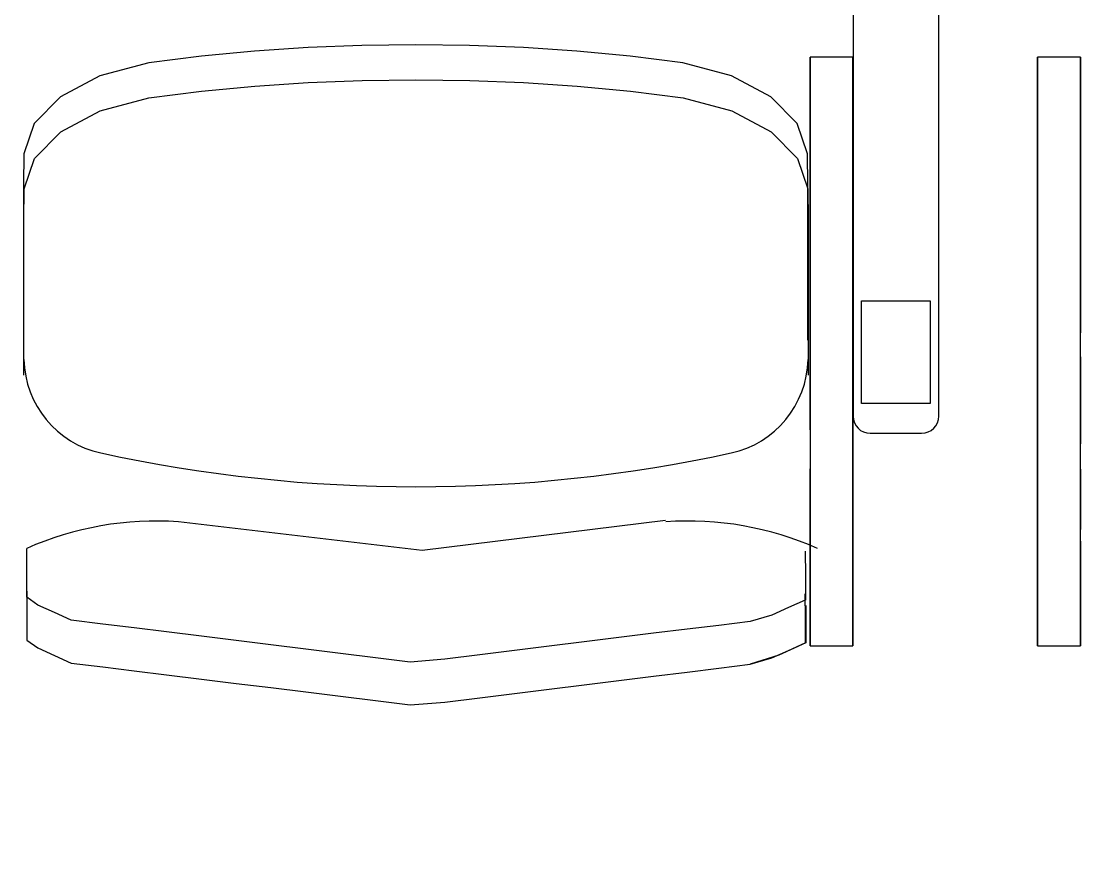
# Model space of a CAD drawing. Header units: millimetres. Extents: x 1210 to 64966, y 534 to 90439.
# Drawn here: x 9230 to 10458, y 45370 to 46353 of the extents above; entities that cross this region are included whole.
import ezdxf

# ---------------------------------------------------------------- set-up
doc = ezdxf.new("R2010")
doc.units = ezdxf.units.MM
doc.layers.add('ARREDI', color=8, linetype='Continuous')
doc.layers.add('RETINI', color=8, linetype='Continuous')

msp = doc.modelspace()

# ---------------------------------------------------------------- hatches: boundary and pattern name
at = {"layer": 'RETINI'}
h = msp.add_hatch(dxfattribs=at)
h.set_pattern_fill('ANSI31', color=256, scale=990, angle=270, style=0)
h.set_pattern_definition([(315, (-385059.34, 422084.75), (87.504464, 87.504464), [])])
h.paths.add_polyline_path([(19624, 32169, 1), (19624, 31670.1, 1)])
h.paths.add_polyline_path([(28336, 31670.1, 1), (28336, 32169, 1)])
h.paths.add_polyline_path([(18881.5, 15334.9), (18881.5, 13948.9), (20267.5, 13948.9), (20267.5, 15334.9)])
h.paths.add_polyline_path([(63481, 41322.4), (63481, 40431.4), (64372, 40431.4), (64372, 41322.4)])
h.paths.add_polyline_path([(63481, 32313.4), (63481, 31422.4), (64372, 31422.4), (64372, 32313.4)])
h.paths.add_polyline_path([(63481, 23700.4), (63481, 22809.4), (64372, 22809.4), (64372, 23700.4)])
h.paths.add_polyline_path([(63481, 15057.6), (63481, 14978.5), (63481, 14166.6), (64372, 14166.6), (64372, 15057.6)])
h.paths.add_polyline_path([(54967, 15057.6), (54967, 14166.6), (55858, 14166.6), (55858, 15057.6)])
h.paths.add_polyline_path([(42661.3, 15057.6), (42661.3, 14562.6), (42898.9, 14562.6), (42898.9, 14820), (45067, 14820), (45067, 15057.6)])
h.paths.add_polyline_path([(42661.3, 14562.6), (42661.3, 14067.6), (45067, 14067.6), (45067, 14166.6), (45067, 14562.6)])
h.paths.add_polyline_path([(45067, 15057.6), (45067, 14166.6), (45958, 14166.6), (45958, 15057.6)])
h.paths.add_polyline_path([(45958, 15097.3), (45958, 15057.6), (45958, 14166.6), (45958, 13513.3), (46453, 13513.3), (46453, 15097.3)])
h.paths.add_polyline_path([(30811, 2316.4), (30811, 534.4), (31405, 534.4), (31405, 2316.4)])
h.paths.add_polyline_path([(35315.5, 17156.5), (35315.5, 14948.8), (36454, 14948.8), (36454, 15186.4), (35553.1, 15186.4), (35553.1, 16879.3), (37206.4, 16879.3), (37206.4, 15186.4), (37444, 15186.4), (37444, 17156.5)])
h.paths.add_polyline_path([(36454, 15186.4), (36454, 14097.4), (37543, 14097.4), (37543, 15186.4)])
h.paths.add_polyline_path([(37543, 15107.1), (37543, 14820), (38215.7, 14820), (38215.7, 14562.6), (38453.3, 14562.6), (38453.3, 15107.1)])
h.paths.add_polyline_path([(37543, 14562.6), (37543, 14097.4), (37543, 14067.6), (38453.3, 14067.6), (38453.3, 14562.6)])
h.paths.add_polyline_path([(37048, 14097.4), (37048, 11325.4), (37543, 11325.4), (37543, 14097.4)])
h.paths.add_polyline_path([(36553, 14097.4), (36553, 11325.4), (36790.6, 11325.4), (36790.6, 14097.4)])
h.paths.add_polyline_path([(36553, 11325.4), (36553, 10731.4), (38335, 10731.4), (38335, 11325.4)])
h.paths.add_polyline_path([(36553, 6820.9), (36553, 6226.9), (38335, 6226.9), (38335, 6820.9)])
h.paths.add_polyline_path([(36454, 2316.4), (36454, 1227.4), (37543, 1227.4), (37543, 2316.4)])
h.paths.add_polyline_path([(36454, 1227.4), (36454, 534.4), (37147, 534.4), (37147, 1227.4)])
h.paths.add_polyline_path([(37543, 2316.4), (37543, 1722.4), (38335, 1722.4), (38335, 2316.4)])
h.paths.add_polyline_path([(36553, 23700.4), (36553, 22809.4), (37444, 22809.4), (37444, 23700.4)], flags=17)
h.paths.add_polyline_path([(35315.5, 25581.4), (35315.5, 20878.9), (37444, 20878.9), (37444, 22809.4), (37206.4, 22809.4), (37206.4, 21116.5), (35553.1, 21116.5), (35553.1, 23700.4), (35553.1, 25343.8), (37206.4, 25343.8), (37206.4, 23700.4), (37444, 23700.4), (37444, 25581.4)])
h.paths.add_polyline_path([(10417, 41421.4), (10417, 40431.4), (11407, 40431.4), (11407, 41421.4)])
h.paths.add_polyline_path([(10714, 41627.7), (10714, 41421.4), (11110, 41421.4), (11110, 41627.7)])
h.paths.add_polyline_path([(16802.5, 41422), (16802.5, 40431.4), (17000.5, 40431.4), (19030, 40431.4), (19030, 40703), (17764, 40703), (17764, 40626.6), (17000.5, 40626.6), (17000.5, 41260.2), (17764, 41260.2), (17764, 41183.8), (19030, 41183.8), (19030, 41422)])
h.paths.add_polyline_path([(13783, 41183.8), (13783, 40703), (14624.5, 40703), (14624.5, 41183.8)], flags=16)
h.paths.add_polyline_path([(2744.5, 40703), (2744.5, 40465.4), (4724.5, 40465.4), (4724.5, 40431.4), (4922.5, 40431.4), (4922.5, 41421.4), (2744.5, 41421.4), (2744.5, 41183.8), (3961.1, 41183.8), (3961.1, 41260.2), (4724.5, 41260.2), (4724.5, 40626.6), (3961.1, 40626.6), (3961.1, 40703)])
h.paths.add_polyline_path([(6902.5, 41422), (6902.5, 40431.4), (7100.5, 40431.4), (8140, 40431.4), (8140, 41422)])
h.paths.add_polyline_path([(7100.5, 41183.8), (7942, 41183.8), (7942, 40703), (7100.5, 40703)], flags=16)
h.paths.add_polyline_path([(7100.5, 41183.8), (7100.5, 40703), (7942, 40703), (7942, 41183.8)], flags=0)
h.paths.add_polyline_path([(13585, 41422), (13585, 40431.4), (13783, 40431.4), (14822.5, 40431.4), (14822.5, 41422)])
h.paths.add_polyline_path([(13783, 40703), (13783, 41183.8), (14624.5, 41183.8), (14624.5, 40703)], flags=0)
h.paths.add_polyline_path([(20168.5, 41421.4), (20168.5, 41248.2), (20555.8, 41248.2), (20555.8, 41421.4), (20506.3, 41421.4), (20506.3, 41392.9), (20481.6, 41392.9), (20481.6, 41421.4), (20432.1, 41421.4), (20432.1, 41392.9), (20407.3, 41392.9), (20407.3, 41421.4)])
h.paths.add_polyline_path([(20407.3, 43756.7), (20407.3, 43728.1), (20357.8, 43728.1), (20357.8, 41421.4), (20407.3, 41421.4), (20407.3, 41392.9), (20432.1, 41392.9), (20432.1, 41421.4), (20481.6, 41421.4), (20481.6, 41392.9), (20506.3, 41392.9), (20506.3, 41421.4), (20555.8, 41421.4), (20555.8, 43728.1), (20506.3, 43728.1), (20506.3, 43756.7), (20481.6, 43756.7), (20481.6, 43728.1), (20432.1, 43728.1), (20432.1, 43756.7)])
h.paths.add_polyline_path([(20432.1, 46208.1), (20432.1, 46236.6), (20407.3, 46236.6), (20407.3, 46208.1), (20357.8, 46208.1), (20357.8, 43901.4), (20407.3, 43901.4), (20407.3, 43872.8), (20432.1, 43872.8), (20432.1, 43901.4), (20481.6, 43901.4), (20481.6, 43872.8), (20506.3, 43872.8), (20506.3, 43901.4), (20555.8, 43901.4), (20555.8, 46208.1), (20506.3, 46208.1), (20506.3, 46236.6), (20481.6, 46236.6), (20481.6, 46208.1)])
h.paths.add_polyline_path([(20432.1, 43901.4), (20432.1, 43872.8), (20407.3, 43872.8), (20407.3, 43901.4), (20357.8, 43901.4), (20357.8, 43728.1), (20407.3, 43728.1), (20407.3, 43756.7), (20432.1, 43756.7), (20432.1, 43728.1), (20481.6, 43728.1), (20481.6, 43756.7), (20506.3, 43756.7), (20506.3, 43728.1), (20555.8, 43728.1), (20555.8, 43901.4), (20506.3, 43901.4), (20506.3, 43872.8), (20481.6, 43872.8), (20481.6, 43901.4)])
h.paths.add_polyline_path([(20357.8, 46381.3), (20357.8, 46208.1), (20407.3, 46208.1), (20407.3, 46236.6), (20432.1, 46236.6), (20432.1, 46208.1), (20481.6, 46208.1), (20481.6, 46236.6), (20506.3, 46236.6), (20506.3, 46208.1), (20555.8, 46208.1), (20555.8, 46381.3)])
h.paths.add_polyline_path([(20357.8, 46604.1), (20357.8, 46430.8), (20555.8, 46430.8), (20555.8, 46604.1)])
h.paths.add_polyline_path([(20357.8, 49192.9), (20357.8, 49019.7), (20555.8, 49019.7), (20555.8, 49192.9)])
h.paths.add_polyline_path([(19129, 41421.4), (19129, 40431.4), (20119, 40431.4), (20119, 41421.4)])
h.paths.add_polyline_path([(22304.1, 57162.4), (22304.1, 56658.3), (23426.8, 56658.3), (23426.8, 56816.7), (22462.5, 56816.7), (22462.5, 57162.4)])
h.paths.add_polyline_path([(20357.8, 57162.4), (20357.8, 49242.4), (24260.9, 49242.4), (24260.9, 49539.4), (23664.4, 49539.4), (23664.4, 51356.3), (23426.8, 51356.3), (23426.8, 49539.4), (20654.8, 49539.4), (20654.8, 51667.7), (20654.8, 53311.3), (20753.8, 53311.3), (20753.8, 53548.9), (20654.8, 53548.9), (20654.8, 57063.4), (20654.8, 57162.4)])
h.paths.add_polyline_path([(22495, 58053.4), (22495, 57162.4), (23386, 57162.4), (23386, 58053.4)])
h.paths.add_polyline_path([(23386, 58152.4), (23386, 58053.4), (23386, 57648.4), (23559.5, 57648.4), (23559.5, 57162.4), (24054.5, 57162.4), (24054.5, 58152.4)])
h.paths.add_polyline_path([(23426.8, 57162.4), (23426.8, 57112.9), (23426.8, 56816.7), (23426.8, 56658.3), (23426.8, 52754.9), (23664.4, 52754.9), (23664.4, 55709.6), (24054.5, 55709.6), (24054.5, 57162.4)])
h.paths.add_polyline_path([(22139.8, 53548.9), (22139.8, 53311.3), (23426.8, 53311.3), (23426.8, 53548.9)], flags=17)
h.paths.add_polyline_path([(12397, 58053.4), (12397, 57162.4), (13288, 57162.4), (13288, 58053.4)])
h.paths.add_polyline_path([(13288, 57400), (13288, 57162.4), (22495, 57162.4), (22495, 57400)])
h.paths.add_polyline_path([(13288, 58152.4), (13288, 58053.4), (13288, 57648.4), (22495, 57648.4), (22495, 58053.4), (22495, 58152.4)])
h.paths.add_polyline_path([(2596, 58152.4), (2596, 58053.4), (2596, 57648.4), (12397, 57648.4), (12397, 58053.4), (12397, 58152.4)])
h.paths.add_polyline_path([(1705, 57162.4), (1507, 57162.4), (1507, 55295.4), (2695, 55295.4), (2695, 57162.4), (12397, 57162.4), (12397, 57400), (2596, 57400), (2596, 57162.4), (2457.4, 57162.4), (2457.4, 55542.9), (2002, 55542.9), (2002, 57162.4)])
h.paths.add_polyline_path([(33493.9, 41708.5), (33493.9, 41421.4), (34087.9, 41421.4), (34087.9, 41708.5)], flags=17)
h.paths.add_polyline_path([(27742, 41708.5), (27742, 41421.4), (28092.4, 41421.4), (28092.4, 41627.7), (28488.4, 41627.7), (28488.4, 41421.4), (28831, 41421.4), (33493.9, 41421.4), (33493.9, 41708.5)], flags=17)
h.paths.add_polyline_path([(27841, 41421.4), (27841, 40431.4), (28831, 40431.4), (28831, 41421.4)], flags=17)
h.paths.add_polyline_path([(37910, 57063.4), (37910, 56063.5), (37206.4, 56063.5), (37206.4, 55092.9), (34375, 55092.9), (34375, 54855.3), (37444, 54855.3), (37444, 55825.9), (37493.5, 55825.9), (38147.6, 55825.9), (38147.6, 57063.4)])
h.paths.add_polyline_path([(36553, 50331.4), (36553, 49440.4), (37444, 49440.4), (37444, 50331.4)])
h.paths.add_polyline_path([(36553, 52736.7), (36553, 50331.4), (36681.7, 50331.4), (36681.7, 52736.7)], flags=17)
h.paths.add_polyline_path([(36040.9, 52974.3), (36040.9, 52736.7), (37206.4, 52736.7), (37206.4, 50331.4), (37444, 50331.4), (37444, 52974.3)])
h.paths.add_polyline_path([(36553, 46472.6), (36553, 44318), (36682.1, 44318.3), (36683.5, 46615.2)])
h.paths.add_polyline_path([(37315.3, 47306.1), (37315.3, 44318), (37493.5, 44318), (37493.5, 47501)])
h.paths.add_polyline_path([(37206.4, 47187.1), (37206.4, 44318), (37315.3, 44318), (37315.3, 47306.1)])
h.paths.add_polyline_path([(36553, 49440.4), (36553, 46472.6), (37444, 47446.9), (37444, 49440.4), (37206.4, 49440.4), (37206.4, 47480.5), (36681.7, 46906.7), (36681.7, 49440.4)])
h.paths.add_polyline_path([(36553, 44318), (36553, 41322.4), (36681.7, 41322.4), (36681.7, 43128.7), (36681.7, 43762.3), (36681.7, 44120), (37206.4, 44120), (37206.4, 43844.6), (37315.3, 43844.6), (37315.3, 44318), (37206.4, 44318)])
h.paths.add_polyline_path([(37315.3, 44318), (37315.3, 43844.6), (37343.5, 43844.6), (37343.5, 43046.4), (37206.4, 43046.4), (37206.4, 41322.4), (37444, 41322.4), (37444, 44318)])
h.paths.add_polyline_path([(36553, 41322.4), (36553, 41316.1), (36553, 40431.4), (36559.4, 40431.4), (37444, 40431.4), (37444, 41322.4)])
h.paths.add_polyline_path([(37206.4, 36562.4), (37206.4, 32313.4), (37315.3, 32313.4), (37315.3, 36562.4)], flags=16)
h.paths.add_polyline_path([(35553.1, 38194), (35553.1, 40431.4), (35266, 40431.4), (35266, 37956.4), (35424.4, 37956.4), (35424.4, 34194.4), (35315.5, 34194.4), (35315.5, 29343.4), (37444, 29343.4), (37444, 31422.4), (37206.4, 31422.4), (37206.4, 29581), (35553.1, 29581), (35553.1, 33956.8), (35662, 33956.8), (35662, 38194)])
h.paths.add_polyline_path([(36553, 32313.4), (36553, 31422.4), (37444, 31422.4), (37444, 32313.4)], flags=17)
h.paths.add_polyline_path([(37206.4, 40431.4), (37206.4, 37360.5), (37343.5, 37360.5), (37343.5, 36562.4), (37315.3, 36562.4), (37315.3, 32313.4), (37444, 32313.4), (37444, 40431.4)], flags=16)
h.paths.add_polyline_path([(28092.4, 53804.1), (28092.4, 53311.3), (30424.9, 53311.3), (30424.9, 53053.7), (30662.5, 53053.7), (30662.5, 53311.3), (34087.9, 53311.3), (34087.9, 53548.9), (30761.5, 53548.9), (30761.5, 53804.1), (30523.9, 53804.1), (30523.9, 53548.9), (28330, 53548.9), (28330, 53804.1)], flags=17)
h.paths.add_polyline_path([(30523.9, 57112.9), (30523.9, 55190.1), (30761.5, 55190.1), (30761.5, 57112.9)], flags=17)
h.paths.add_polyline_path([(27668, 57112.9), (27668, 55680.6), (28092.4, 55680.6), (28092.4, 55190.1), (28330, 55190.1), (28330, 56857.1), (28092.4, 56857.1), (28092.4, 57112.9)], flags=17)
h.paths.add_polyline_path([(28120.2, 57112.9), (28092.4, 57112.9), (28092.4, 56857.1), (28488.4, 56857.1), (28488.4, 57112.9)], flags=17)
h.paths.add_polyline_path([(27668, 58399.9), (27668, 58201.9), (33484, 58201.9), (38405, 58201.9), (38405, 58399.9)])
h.paths.add_polyline_path([(33484, 58152.4), (33484, 58053.4), (33484, 57657.4), (37910, 57657.4), (37910, 57063.4), (38147.6, 57063.4), (38197.1, 57063.4), (38405, 57063.4), (38405, 58152.4)])
h.paths.add_polyline_path([(33484, 57400), (33484, 57162.4), (34087.9, 57162.4), (34087.9, 57112.9), (34087.9, 55825.9), (34087.9, 49539.4), (30662.5, 49539.4), (30662.5, 51667.7), (30424.9, 51667.7), (30424.9, 49539.4), (28330, 49539.4), (28092.4, 49539.4), (27428.9, 49539.4), (27428.9, 49242.4), (34087.9, 49242.4), (34087.9, 40431.4), (36553, 40431.4), (36553, 40718.5), (34375, 40718.5), (34375, 52742.5), (34654.9, 52742.5), (34654.9, 52974.3), (34375, 52974.3), (34375, 57400)])
h.paths.add_polyline_path([(27668, 58152.4), (27668, 57162.4), (28163, 57162.4), (28163, 57657.4), (32593, 57657.4), (32593, 58053.4), (32593, 58152.4)])
h.paths.add_polyline_path([(28163, 57400), (28163, 57162.4), (32593, 57162.4), (32593, 57400)], flags=17)
h.paths.add_polyline_path([(32593, 58053.4), (32593, 57162.4), (33484, 57162.4), (33484, 58053.4)])
h.paths.add_polyline_path([(32818.4, 64323.6), (32818.4, 63927.6), (33214.4, 63927.6), (33214.4, 64323.6)], flags=16)
h.paths.add_polyline_path([(43015.4, 64323.6), (43015.4, 63927.6), (43411.4, 63927.6), (43411.4, 64323.6)], flags=16)
h.paths.add_polyline_path([(22736.6, 64323.6), (22736.6, 63927.6), (23132.6, 63927.6), (23132.6, 64323.6)])
h.paths.add_polyline_path([(22736.6, 64370.5), (22736.6, 64323.6), (23132.6, 64323.6), (23132.6, 63927.6), (22736.6, 63927.6), (22736.6, 63875.5), (63530.5, 63875.5), (63530.5, 64370.5)])
h.paths.add_polyline_path([(32818.4, 64323.6), (33214.4, 64323.6), (33214.4, 63927.6), (32818.4, 63927.6)], flags=0)
h.paths.add_polyline_path([(43015.4, 64323.6), (43411.4, 64323.6), (43411.4, 63927.6), (43015.4, 63927.6)], flags=0)
h.paths.add_polyline_path([(54148.2, 64323.6), (54544.2, 64323.6), (54544.2, 63927.6), (54148.2, 63927.6)], flags=16)
h.paths.add_polyline_path([(54193.7, 64266.8), (54193.7, 64286.6), (54510.5, 64286.6), (54510.5, 64266.8), (54387.7, 64266.8, 0.414214), (54358, 64237.1), (54358, 64019.3, 0.414214), (54387.7, 63989.6), (54510.5, 63989.6), (54510.5, 63969.8), (54193.7, 63969.8), (54193.7, 63989.6), (54316.4, 63989.6, 0.414214), (54346.1, 64019.3), (54346.1, 64237.1, 0.414214), (54316.4, 64266.8)], flags=0)
h.paths.add_polyline_path([(54274, 58152.4), (54274, 58053.4), (54274, 57657.4), (63481, 57657.4), (63481, 58053.4), (63481, 58152.4)])
h.paths.add_polyline_path([(54274, 57400), (54274, 57162.4), (63481, 57162.4), (63481, 57400)])
h.paths.add_polyline_path([(53383, 58053.4), (53383, 57162.4), (54274, 57162.4), (54274, 58053.4)])
h.paths.add_polyline_path([(43285, 58053.4), (43285, 57162.4), (44176, 57162.4), (44176, 58053.4)])
h.paths.add_polyline_path([(44176, 58152.4), (44176, 58053.4), (44176, 57657.4), (53383, 57657.4), (53383, 58053.4), (53383, 58152.4)])
h.paths.add_polyline_path([(44176, 57400), (44176, 57162.4), (53383, 57162.4), (53383, 57400)])
h.paths.add_polyline_path([(41532, 58152.4), (41532, 57112.9), (42027, 57112.9), (42027, 57301), (42027, 57657.4), (43285, 57657.4), (43285, 58053.4), (43285, 58152.4)])
h.paths.add_polyline_path([(42027, 57400), (42027, 57162.4), (43285, 57162.4), (43285, 57400)])
h.paths.add_polyline_path([(41789.4, 57112.9), (41789.4, 55825.9), (63431.5, 55825.9), (63431.5, 56063.5), (42027, 56063.5), (42027, 57112.9)])
h.paths.add_polyline_path([(63382, 49318.2), (63382, 48922.2), (64966, 48922.2), (64966, 48922.4), (64966, 49318.2)])
h.paths.add_polyline_path([(63481, 50331.4), (63481, 49440.4), (64372, 49440.4), (64372, 50331.4)])
h.paths.add_polyline_path([(63481, 58053.4), (63481, 57162.4), (64372, 57162.4), (64372, 58053.4)])
h.paths.add_polyline_path([(63481, 57162.4), (63481, 50331.4), (63718.6, 50331.4), (63718.6, 57162.4)])
h.paths.add_polyline_path([(63976, 57162.4), (63976, 50331.4), (64372, 50331.4), (64471, 50331.4), (64471, 57162.4), (64372, 57162.4)])
h.paths.add_polyline_path([(63580, 64313.4), (63580, 63521.4), (64372, 63521.4), (64372, 64313.4)])
h.paths.add_polyline_path([(63580, 63521.4), (63580, 58795.9), (63817.6, 58795.9), (63817.6, 63521.4)])
h.paths.add_polyline_path([(63976, 63521.4), (63976, 58795.9), (64471, 58795.9), (64471, 63521.4), (64372, 63521.4)])
h.paths.add_polyline_path([(63530.5, 58795.9), (63530.5, 58399.9), (64520.5, 58399.9), (64520.5, 58795.9)])
h.paths.add_polyline_path([(63580, 90389.6), (63580, 89597.6), (64372, 89597.6), (64372, 90389.6)])
h.paths.add_polyline_path([(63580, 89597.6), (63580, 81624.7), (63817.6, 81624.7), (63817.6, 89597.6)])
h.paths.add_polyline_path([(63976, 89597.6), (63976, 81624.7), (64372, 81624.7), (64471, 81624.7), (64471, 89597.6), (64372, 89597.6)])
h.paths.add_polyline_path([(63580, 81624.7), (63580, 80832.7), (64372, 80832.7), (64372, 81624.7)])
h.paths.add_polyline_path([(63580, 80832.7), (63580, 64313.4), (63817.6, 64313.4), (63817.6, 80832.7)])
h.paths.add_polyline_path([(63976, 80832.7), (63976, 64313.4), (64372, 64313.4), (64471, 64313.4), (64471, 80832.7), (64372, 80832.7)])
h.paths.add_polyline_path([(53267.5, 90389.6), (53267.5, 90092.6), (53267.5, 89597.6), (54059.5, 89597.6), (54059.5, 90389.6)])
h.paths.add_polyline_path([(32642.5, 81624.7), (32642.5, 80832.7), (33434.5, 80832.7), (33434.5, 81624.7)])
h.paths.add_polyline_path([(42955, 81624.7), (42955, 80832.7), (43747, 80832.7), (43747, 81624.7)])
h.paths.add_polyline_path([(42955, 90389.6), (42955, 89597.6), (43747, 89597.6), (43747, 90389.6)])
h.paths.add_polyline_path([(22330, 73704.7), (22330, 72912.7), (23122, 72912.7), (23122, 73704.7)])
h.paths.add_polyline_path([(22627, 81624.7), (22627, 81479.6), (22330, 81479.6), (22330, 80832.7), (23122, 80832.7), (23122, 80938.5), (23122, 81624.7)])
h.paths.add_polyline_path([(22330, 81624.7), (22330, 81479.6), (22627, 81479.6), (22627, 81624.7)])
h.paths.add_polyline_path([(12017.5, 73704.7), (12017.5, 72912.7), (12809.5, 72912.7), (12809.5, 73704.7)])
h.paths.add_polyline_path([(2259.4, 72859.8), (2259.4, 59340.4), (2497, 59340.4), (2497, 72859.8)])
h.paths.add_polyline_path([(1705, 73651.8), (1705, 72859.8), (2497, 72859.8), (2497, 73651.8)])
h.paths.add_polyline_path([(1705, 58053.4), (1705, 57162.4), (2596, 57162.4), (2596, 58053.4)])
h.paths.add_polyline_path([(1705, 59340.4), (1705, 58548.4), (2497, 58548.4), (2497, 59340.4)])
h.paths.add_polyline_path([(1705, 72859.8), (1606, 72859.8), (1606, 59340.4), (1705, 59340.4), (2101, 59340.4), (2101, 72859.8)])
h.paths.add_polyline_path([(1507, 46642.8), (1507, 45435), (2695, 45435), (2695, 46642.8)])
h.paths.add_polyline_path([(2002, 46395.3), (2457.4, 46395.3), (2457.4, 45682.5), (2002, 45682.5)], flags=0)
h.paths.add_polyline_path([(2002, 46395.3), (2002, 45682.5), (2457.4, 45682.5), (2457.4, 46395.3)], flags=16)
h.paths.add_polyline_path([(1507, 49929.6), (1507, 48721.8), (2695, 48721.8), (2695, 49929.6)])
h.paths.add_polyline_path([(2002, 49682.1), (2457.4, 49682.1), (2457.4, 48969.3), (2002, 48969.3)], flags=16)
h.paths.add_polyline_path([(2002, 49682.1), (2002, 48969.3), (2457.4, 48969.3), (2457.4, 49682.1)], flags=16)
h.paths.add_polyline_path([(1507, 53216.4), (1507, 52008.6), (2695, 52008.6), (2695, 53216.4)])
h.paths.add_polyline_path([(2002, 52968.9), (2457.4, 52968.9), (2457.4, 52256.1), (2002, 52256.1)], flags=0)
h.paths.add_polyline_path([(2002, 52968.9), (2002, 52256.1), (2457.4, 52256.1), (2457.4, 52968.9)], flags=16)
h.paths.add_polyline_path([(1606, 41421.4), (1606, 40332.4), (2695, 40332.4), (2695, 41421.4)])
h.paths.add_polyline_path([(1507, 43356), (1507, 41421.4), (1606, 41421.4), (1606, 41421.4), (2002, 41421.4), (2002, 43108.5), (2457.4, 43108.5), (2457.4, 41421.4), (2695, 41421.4), (2695, 43356)])
h.paths.add_polyline_path([(2457.4, 40332.4), (2457.4, 36309.1), (2516.8, 36309.1), (2516.8, 40332.4)], flags=16)
h.paths.add_polyline_path([(1883.2, 40332.4), (1883.2, 36309.1), (2002, 36309.1), (2002, 40332.4)], flags=17)
h.paths.add_polyline_path([(2516.8, 40332.4), (2516.8, 36309.1), (2564.5, 36309.1), (2564.5, 35455.7), (2457.4, 35455.7), (2457.4, 32412.3), (2695, 32412.3), (2695, 40332.4)])
h.paths.add_polyline_path([(1606, 32412.3), (1606, 31323.3), (2695, 31323.3), (2695, 32412.3)])
h.paths.add_polyline_path([(1606, 40332.4), (1507, 40332.4), (1507, 32412.3), (1606, 32412.3), (2002, 32412.3), (2002, 35455.7), (1835.5, 35455.7), (1835.5, 36309.1), (1883.2, 36309.1), (1883.2, 40332.4)])
h.paths.add_polyline_path([(1606, 31323.3), (1507, 31323.3), (1507, 23799.4), (1606, 23799.4), (1883.2, 23799.4), (1883.2, 27426.6), (1835.5, 27426.6), (1835.5, 28280), (2002, 28280), (2002, 31323.3)])
h.paths.add_polyline_path([(1883.2, 27426.6), (1883.2, 23799.4), (2002, 23799.4), (2002, 27426.6)])
h.paths.add_polyline_path([(2457.4, 27426.6), (2457.4, 23799.4), (2516.8, 23799.4), (2516.8, 27426.6)])
h.paths.add_polyline_path([(2457.4, 31323.3), (2457.4, 28280), (2564.5, 28280), (2564.5, 27426.6), (2516.8, 27426.6), (2516.8, 23799.4), (2695, 23799.4), (2695, 31323.3)])
h.paths.add_polyline_path([(1606, 22710.4), (1507, 22710.4), (1507, 15186.4), (1606, 15186.4), (2002, 15186.4), (2002, 22710.4)])
h.paths.add_polyline_path([(2457.4, 22710.4), (2457.4, 15186.4), (2695, 15186.4), (2695, 22710.4)])
h.paths.add_polyline_path([(1606, 15186.4), (1606, 14097.4), (2002, 14097.4), (2695, 14097.4), (2695, 15186.4)])
h.paths.add_polyline_path([(1606, 23799.4), (1606, 22710.4), (2695, 22710.4), (2695, 23799.4)])
h.paths.add_polyline_path([(1210, 5979.4), (1210, 5385.4), (2794, 5385.4), (2794, 5979.4)])
h.paths.add_polyline_path([(1210, 10719.7), (1210, 5979.4), (2794, 5979.4), (2794, 9467.1), (2695, 9490.1), (2794, 9490.1), (2794, 10719.7)])
h.paths.add_polyline_path([(1606, 11313.7), (1210, 11313.7), (1210, 10731.9), (1210, 10719.7), (2794, 10719.7), (2794, 11313.7)])
h.paths.add_polyline_path([(1507, 14097.4), (1507, 11313.7), (1606, 11313.7), (2002, 11313.7), (2002, 14097.4)])
h.paths.add_polyline_path([(2457.4, 14097.4), (2457.4, 11313.7), (2695, 11313.7), (2695, 14097.4)])
h.paths.add_polyline_path([(1606, 2316.4), (1606, 1227.4), (2695, 1227.4), (2695, 2316.4)])
h.paths.add_polyline_path([(1507, 5385.4), (1507, 2316.4), (1606, 2316.4), (2002, 2316.4), (2002, 5385.4)])
h.paths.add_polyline_path([(2457.4, 5385.4), (2457.4, 2316.4), (2695, 2316.4), (2695, 5385.4)])
h.paths.add_polyline_path([(2695, 1623.4), (2695, 1227.4), (2695, 1128.4), (7843, 1128.4), (7843, 1623.4)])
h.paths.add_polyline_path([(2695, 2316.4), (2695, 2078.8), (7843, 2078.8), (7843, 2316.4)])
h.paths.add_polyline_path([(25663, 534.4), (25663, 2316.4), (25069, 2316.4), (25069, 534.4), (25118.5, 534.4)])
h.paths.add_polyline_path([(19921, 534.4), (19921, 2316.4), (19327, 2316.4), (19327, 534.4), (19376.5, 534.4)])
h.paths.add_polyline_path([(14179, 534.4), (14179, 2316.4), (13585, 2316.4), (13585, 534.4), (13634.5, 534.4)])
h.paths.add_polyline_path([(8437, 534.4), (8437, 2316.4), (7843, 2316.4), (7843, 534.4)])
h.paths.add_polyline_path([(2457.4, 15195.4), (2002, 15195.4), (2002, 15186.4), (2457.4, 15186.4)])

# ---------------------------------------------------------------- linework, layer by layer
at = {"layer": 'ARREDI'}
for p, q in [((10192.2, 46430.8, -1423.9), (10192.2, 45896.2, -1423.9)), ((10291.2, 45896.2, -1423.9), (10291.2, 46430.8, -1423.9)), ((10212, 45876.4, -1423.9), (10271.4, 45876.4, -1423.9)), ((9693.8, 45740.9, -383.6), (9411.9, 45774.1, -383.6)), ((9975.1, 45775.8, -383.6), (9693.8, 45740.9, -383.6)), ((10137.6, 45677.2, -182), (10137.6, 45655.7, -88.5)), ((10137.6, 45655.7, -88.5), (10137.6, 45634.1, 5)), ((10137.6, 45634.1, 5), (10106.2, 45620, 60.8)), ((10106.2, 45620, 60.8), (10073.1, 45609.4, 102.8))]:
    msp.add_line(p, q, dxfattribs=at)
for points in [[(10142.5, 45630.8), (10192, 45630.8), (10192, 46311.3), (10142.5, 46311.3)], [(10405.5, 45630.8), (10455, 45630.8), (10455, 46311.3), (10405.5, 46311.3)]]:
    msp.add_lwpolyline(points, close=True, dxfattribs=at)
at = {"layer": 'ARREDI', "elevation": -1423.9}
msp.add_lwpolyline([(10281.3, 46029.6), (10281.3, 45910.8), (10202.1, 45910.8), (10202.1, 46029.6)], close=True, dxfattribs=at)
at = {"layer": 'ARREDI'}
for centre, radius, start, end in [((9346.3, 45964.1, -638.2), 113, 181.2464, 257.7753), ((10027.1, 45964.1, -450.2), 113, 282.2247, 358.7536), ((10212, 45896.2, -1423.9), 19.8, 180, 270), ((10271.4, 45896.2, -1423.9), 19.8, 270, 0), ((9686.7, 47534.4, -450.2), 1719.8, 257.769, 282.231), ((9386.5, 45403, -244.9), 372, 86.0776, 113.7817), ((10001.1, 45403, -244.9), 372, 66.2183, 93.9224)]:
    msp.add_arc(centre, radius, start, end, dxfattribs=at)
for points, invisible_edges in [([(9438.8, 46271.7, -9.2), (9500.3, 46277.6, -0.9), (9500, 46318.1, -29.4), (9438.5, 46312.2, -37.7)], 10), ([(9500.3, 46277.6, -0.9), (9562.2, 46281.8, 5), (9561.9, 46322.3, -23.4), (9500, 46318.1, -29.4)], 10), ([(9562.2, 46281.8, 5), (9624.4, 46284.3, 8.6), (9624.1, 46324.8, -19.9), (9561.9, 46322.3, -23.4)], 10), ([(9624.4, 46284.3, 8.6), (9686.7, 46285.1, 9.8), (9686.4, 46325.6, -18.7), (9624.1, 46324.8, -19.9)], 10), ([(9686.7, 46285.1, 9.8), (9749, 46284.3, 8.6), (9748.7, 46324.8, -19.9), (9686.4, 46325.6, -18.7)], 10), ([(9749, 46284.3, 8.6), (9811.2, 46281.8, 5), (9810.9, 46322.3, -23.4), (9748.7, 46324.8, -19.9)], 10), ([(9811.2, 46281.8, 5), (9873.1, 46277.6, -0.9), (9872.8, 46318.1, -29.4), (9810.9, 46322.3, -23.4)], 10), ([(9873.1, 46277.6, -0.9), (9934.6, 46271.7, -9.2), (9934.3, 46312.2, -37.7), (9872.8, 46318.1, -29.4)], 10), ([(9377.9, 46264.2, -20), (9438.8, 46271.7, -9.2), (9438.5, 46312.2, -37.7), (9377.6, 46304.6, -48.5)], 10), ([(9934.6, 46271.7, -9.2), (9995.5, 46264.2, -20), (9995.2, 46304.6, -48.5), (9934.3, 46312.2, -37.7)], 10), ([(10142.5, 46311.3, -517.4), (10142.5, 46310.8, -522.3), (10142.5, 46309.4, -526.9)], 12), ([(10142.5, 46309.4, -507.9), (10142.5, 46310.8, -512.5), (10142.5, 46311.3, -517.4)], 12), ([(10142.5, 46309.4, -526.9), (10142.5, 46307.1, -531.2), (10142.5, 46304, -535)], 12), ([(10142.5, 46304, -499.8), (10142.5, 46307.1, -503.6), (10142.5, 46309.4, -507.9)], 12), ([(10192, 46311.3, -517.4), (10192, 46310.8, -512.5), (10192, 46309.4, -507.9)], 12), ([(10192, 46152.7, -543.6), (10192, 46310.8, -522.3), (10192, 46311.3, -517.4)], 13), ([(10192, 46152.7, -543.6), (10192, 46309.4, -526.9), (10192, 46310.8, -522.3)], 13), ([(10192, 46309.4, -507.9), (10192, 46307.1, -503.6), (10192, 46304, -499.8)], 12), ([(10192, 46152.7, -543.6), (10192, 46160.4, -542.8), (10192, 46309.4, -526.9)], 14), ([(10192, 46160.4, -542.8), (10192, 46307.1, -531.2), (10192, 46309.4, -526.9)], 13), ([(10192, 46160.4, -542.8), (10192, 46304, -535), (10192, 46307.1, -531.2)], 13), ([(10455, 46311.3, -517.4), (10455, 46310.8, -522.3), (10455, 46309.4, -526.9)], 12), ([(10455, 46309.4, -507.9), (10455, 46310.8, -512.5), (10455, 46311.3, -517.4)], 12), ([(10455, 46309.4, -526.9), (10455, 46307.1, -531.2), (10455, 46304, -535)], 12), ([(10455, 46304, -499.8), (10455, 46307.1, -503.6), (10455, 46309.4, -507.9)], 12), ([(9321.5, 46249.2, -41.2), (9377.9, 46264.2, -20), (9377.6, 46304.6, -48.5), (9321.2, 46289.7, -69.7)], 10), ([(9995.5, 46264.2, -20), (10051.9, 46249.2, -41.2), (10051.6, 46289.7, -69.7), (9995.2, 46304.6, -48.5)], 10), ([(10142.5, 46304, -535), (10142.5, 46300.2, -538.1), (10142.5, 46295.9, -540.4)], 12), ([(10142.5, 45880.3, -491.4), (10142.5, 46300.2, -496.7), (10142.5, 46304, -499.8)], 13), ([(10142.5, 45880.3, -491.4), (10142.5, 46295.9, -494.4), (10142.5, 46300.2, -496.7)], 13), ([(10142.5, 46295.9, -540.4), (10142.5, 46291.2, -541.8), (10142.5, 46286.4, -542.3)], 12), ([(10142.5, 45880.3, -491.4), (10142.5, 46280.1, -493.3), (10142.5, 46295.9, -494.4)], 14), ([(10142.5, 46280.1, -493.3), (10142.5, 46291.2, -493), (10142.5, 46295.9, -494.4)], 13), ([(10192, 46304, -499.8), (10192, 46300.2, -496.7), (10192, 46295.9, -494.4)], 12), ([(10192, 46160.4, -542.8), (10192, 46300.2, -538.1), (10192, 46304, -535)], 13), ([(10192, 46160.4, -542.8), (10192, 46295.9, -540.4), (10192, 46300.2, -538.1)], 13), ([(10192, 46145.3, -545.8), (10192, 46152.7, -543.6), (10192, 46295.9, -494.4)], 14), ([(10192, 46295.9, -494.4), (10192, 46291.2, -493), (10192, 46286.3, -492.5)], 12), ([(10192, 46160.4, -542.8), (10192, 46291.2, -541.8), (10192, 46295.9, -540.4)], 13), ([(10455, 46304, -535), (10455, 46300.2, -538.1), (10455, 46295.9, -540.4)], 12), ([(10455, 45880.3, -491.4), (10455, 46300.2, -496.7), (10455, 46304, -499.8)], 13), ([(10455, 45880.3, -491.4), (10455, 46295.9, -494.4), (10455, 46300.2, -496.7)], 13), ([(10455, 46295.9, -540.4), (10455, 46291.2, -541.8), (10455, 46286.4, -542.3)], 12), ([(10455, 45880.3, -491.4), (10455, 46280.1, -493.3), (10455, 46295.9, -494.4)], 14), ([(10455, 46280.1, -493.3), (10455, 46291.2, -493), (10455, 46295.9, -494.4)], 13), ([(9275.9, 46225, -75.6), (9321.5, 46249.2, -41.2), (9321.2, 46289.7, -69.7), (9275.6, 46265.5, -104.1)], 10), ([(10051.9, 46249.2, -41.2), (10097.5, 46225, -75.6), (10097.2, 46265.5, -104.1), (10051.6, 46289.7, -69.7)], 10), ([(10142.5, 46280.1, -493.3), (10142.5, 46286.3, -492.5), (10142.5, 46291.2, -493)], 13), ([(10142.5, 45880.3, -491.4), (10142.5, 46286.4, -542.3), (10142.5, 46160.4, -542.8)], 13), ([(10142.5, 46280.1, -493.3), (10142.5, 46281.5, -493), (10142.5, 46286.3, -492.5)], 12), ([(10192, 46160.4, -542.8), (10192, 46286.4, -542.3), (10192, 46291.2, -541.8)], 12), ([(10192, 46286.3, -492.5), (10192, 46281.5, -493), (10192, 46280.1, -493.3)], 12), ([(10455, 46280.1, -493.3), (10455, 46286.3, -492.5), (10455, 46291.2, -493)], 13), ([(10455, 45880.3, -491.4), (10455, 46286.4, -542.3), (10455, 46160.4, -542.8)], 13), ([(10455, 46280.1, -493.3), (10455, 46281.5, -493), (10455, 46286.3, -492.5)], 12), ([(10192, 46145.3, -545.8), (10192, 46280.1, -493.3), (10192, 45880.3, -491.4)], 13), ([(9245.5, 46193.9, -119.9), (9275.9, 46225, -75.6), (9275.6, 46265.5, -104.1), (9245.2, 46234.4, -148.4)], 10), ([(10097.5, 46225, -75.6), (10127.9, 46193.9, -119.9), (10127.6, 46234.4, -148.4), (10097.2, 46265.5, -104.1)], 10), ([(9233.5, 46158.8, -169.8), (9245.5, 46193.9, -119.9), (9245.2, 46234.4, -148.4), (9233.2, 46199.3, -198.2)], 10), ([(10127.9, 46193.9, -119.9), (10139.9, 46158.8, -169.8), (10139.6, 46199.3, -198.2), (10127.6, 46234.4, -148.4)], 10), ([(9233.3, 46123, -220.7), (9233.5, 46158.8, -169.8), (9233.2, 46199.3, -198.2), (9233, 46163.5, -249.2)], 10), ([(10139.9, 46158.8, -169.8), (10140.1, 46123, -220.7), (10139.8, 46163.5, -249.2), (10139.6, 46199.3, -198.2)], 10), ([(9233.3, 46087.1, -271.7), (9233.3, 46123, -220.7), (9233, 46163.5, -249.2), (9233, 46127.6, -300.2)], 10), ([(10140.1, 46123, -220.7), (10140.1, 46087.1, -271.7), (10139.8, 46127.6, -300.2), (10139.8, 46163.5, -249.2)], 10), ([(10142.5, 45880.3, -491.4), (10142.5, 46160.4, -542.8), (10142.5, 46152.7, -543.6)], 13), ([(10455, 45880.3, -491.4), (10455, 46160.4, -542.8), (10455, 46152.7, -543.6)], 13), ([(10142.5, 45992.7, -554.4), (10142.5, 45986.7, -549.5), (10142.5, 46152.7, -543.6)], 14), ([(10142.5, 46152.7, -543.6), (10142.5, 45997.6, -560.4), (10142.5, 45992.7, -554.4)], 13), ([(10142.5, 46152.7, -543.6), (10142.5, 46145.3, -545.8), (10142.5, 45997.6, -560.4)], 14), ([(10455, 46152.7, -543.6), (10455, 45997.6, -560.4), (10455, 45992.7, -554.4)], 13), ([(10455, 46152.7, -543.6), (10455, 46145.3, -545.8), (10455, 45997.6, -560.4)], 14), ([(10142.5, 46145.3, -545.8), (10142.5, 46001.2, -567.2), (10142.5, 45997.6, -560.4)], 13), ([(10142.5, 46145.3, -545.8), (10142.5, 46138.4, -549.5), (10142.5, 46001.2, -567.2)], 14), ([(10142.5, 46138.4, -549.5), (10142.5, 46003.5, -574.7), (10142.5, 46001.2, -567.2)], 13), ([(10142.5, 46138.4, -549.5), (10142.5, 46132.4, -554.4), (10142.5, 46003.5, -574.7)], 14), ([(10192, 46138.4, -549.5), (10192, 46145.3, -545.8), (10192, 45880.3, -491.4)], 14), ([(10192, 46132.4, -554.4), (10192, 46138.4, -549.5), (10192, 45880.3, -491.4)], 14), ([(10455, 46145.3, -545.8), (10455, 46001.2, -567.2), (10455, 45997.6, -560.4)], 13), ([(10455, 46145.3, -545.8), (10455, 46138.4, -549.5), (10455, 46001.2, -567.2)], 14), ([(10455, 46138.4, -549.5), (10455, 46003.5, -574.7), (10455, 46001.2, -567.2)], 13), ([(10455, 46138.4, -549.5), (10455, 46132.4, -554.4), (10455, 46003.5, -574.7)], 14), ([(9233.3, 46051.3, -322.7), (9233.3, 46087.1, -271.7), (9233, 46127.6, -300.2), (9233, 46091.7, -351.2)], 10), ([(10140.1, 46087.1, -271.7), (10140.1, 46051.3, -322.7), (10139.8, 46091.7, -351.2), (10139.8, 46127.6, -300.2)], 10), ([(10142.5, 46132.4, -554.4), (10142.5, 46127.5, -560.4), (10142.5, 46021.5, -653)], 14), ([(10142.5, 46127.5, -560.4), (10142.5, 46123.9, -567.2), (10142.5, 46021.5, -653)], 14), ([(10142.5, 46123.9, -567.2), (10142.5, 46121.6, -574.7), (10142.5, 46021.5, -653)], 14), ([(10142.5, 46121.6, -574.7), (10142.5, 46103.3, -653), (10142.5, 46021.5, -653)], 13), ([(10142.5, 46121.6, -574.7), (10142.5, 46103.3, -732.4), (10142.5, 46103.3, -653)], 13), ([(10142.5, 46121.6, -574.7), (10142.5, 46120.8, -582.4), (10142.5, 46103.3, -732.4)], 14), ([(10192, 46127.5, -560.4), (10192, 46132.4, -554.4), (10192, 45880.3, -491.4)], 14), ([(10192, 46123.9, -567.2), (10192, 46127.5, -560.4), (10192, 45880.3, -491.4)], 14), ([(10192, 45972.4, -543.6), (10192, 46121.6, -574.7), (10192, 46123.9, -567.2)], 13), ([(10192, 45972.4, -543.6), (10192, 45979.8, -545.8), (10192, 46121.6, -574.7)], 14), ([(10192, 45979.8, -545.8), (10192, 45986.7, -549.5), (10192, 46121.6, -574.7)], 14), ([(10192, 45986.7, -549.5), (10192, 46120.8, -582.4), (10192, 46121.6, -574.7)], 13), ([(10455, 46132.4, -554.4), (10455, 46127.5, -560.4), (10455, 46021.5, -653)], 14), ([(10455, 46127.5, -560.4), (10455, 46123.9, -567.2), (10455, 46021.5, -653)], 14), ([(10455, 46123.9, -567.2), (10455, 46121.6, -574.7), (10455, 46021.5, -653)], 14), ([(10455, 46121.6, -574.7), (10455, 46103.3, -653), (10455, 46021.5, -653)], 13), ([(10455, 46121.6, -574.7), (10455, 46103.3, -732.4), (10455, 46103.3, -653)], 13), ([(10455, 46121.6, -574.7), (10455, 46120.8, -582.4), (10455, 46103.3, -732.4)], 14), ([(10142.5, 46120.8, -582.4), (10142.5, 46120.8, -731.7), (10142.5, 46103.3, -732.4)], 12), ([(10192, 45986.7, -549.5), (10192, 45992.7, -554.4), (10192, 46120.8, -582.4)], 14), ([(10192, 46103.3, -653), (10192, 46120.8, -731.7), (10192, 46120.8, -582.4)], 13), ([(10192, 46103.3, -653), (10192, 46103.3, -732.4), (10192, 46120.8, -731.7)], 12), ([(10455, 46120.8, -582.4), (10455, 46120.8, -731.7), (10455, 46103.3, -732.4)], 12), ([(10192, 45992.7, -554.4), (10192, 45997.6, -560.4), (10192, 46103.3, -653)], 14), ([(10192, 45997.6, -560.4), (10192, 46001.2, -567.2), (10192, 46103.3, -653)], 14), ([(10192, 46001.2, -567.2), (10192, 46003.5, -574.7), (10192, 46103.3, -653)], 14), ([(10192, 46003.5, -574.7), (10192, 46021.5, -653), (10192, 46103.3, -653)], 13), ([(9233.3, 46015.4, -373.7), (9233.3, 46051.3, -322.7), (9233, 46091.7, -351.2), (9233, 46055.9, -402.2)], 10), ([(10140.1, 46051.3, -322.7), (10140.1, 46015.4, -373.7), (10139.8, 46055.9, -402.2), (10139.8, 46091.7, -351.2)], 10), ([(9233.3, 45979.5, -424.7), (9233.3, 46015.4, -373.7), (9233, 46055.9, -402.2), (9233, 46020, -453.2)], 10), ([(10140.1, 46015.4, -373.7), (10140.1, 45979.5, -424.7), (10139.8, 46020, -453.2), (10139.8, 46055.9, -402.2)], 10), ([(9233.3, 45943.7, -475.7), (9233.3, 45979.5, -424.7), (9233, 46020, -453.2), (9233, 45984.2, -504.1)], 10), ([(10140.1, 45979.5, -424.7), (10140.1, 45943.7, -475.7), (10139.8, 45984.2, -504.1), (10139.8, 46020, -453.2)], 10), ([(10142.5, 46021.5, -653), (10142.5, 46004.3, -582.4), (10142.5, 46003.5, -574.7)], 13), ([(10142.5, 46021.5, -653), (10142.5, 46004.3, -731.7), (10142.5, 46004.3, -582.4)], 13), ([(10142.5, 46021.5, -653), (10142.5, 46021.5, -731.7), (10142.5, 46004.3, -731.7)], 12), ([(10192, 46003.5, -574.7), (10192, 46021.5, -731.7), (10192, 46021.5, -653)], 13), ([(10192, 46003.5, -574.7), (10192, 46004.3, -582.4), (10192, 46021.5, -731.7)], 14), ([(10192, 46004.3, -582.4), (10192, 46004.3, -731.7), (10192, 46021.5, -731.7)], 12), ([(10455, 46021.5, -653), (10455, 46004.3, -582.4), (10455, 46003.5, -574.7)], 13), ([(10455, 46021.5, -653), (10455, 46004.3, -731.7), (10455, 46004.3, -582.4)], 13), ([(10455, 46021.5, -653), (10455, 46021.5, -731.7), (10455, 46004.3, -731.7)], 12), ([(10142.5, 45986.7, -549.5), (10142.5, 45979.8, -545.8), (10142.5, 45880.3, -491.4)], 14), ([(10142.5, 45979.8, -545.8), (10142.5, 45765.4, -475.8), (10142.5, 45751.7, -450.3)], 13), ([(10142.5, 45979.8, -545.8), (10142.5, 45972.4, -543.6), (10142.5, 45765.4, -475.8)], 14), ([(10142.5, 45972.4, -543.6), (10142.5, 45784.7, -499.3), (10142.5, 45765.4, -475.8)], 13), ([(10142.5, 45972.4, -543.6), (10142.5, 45808.3, -518.6), (10142.5, 45784.7, -499.3)], 13), ([(10142.5, 45964.7, -542.8), (10142.5, 45835.1, -532.9), (10142.5, 45808.3, -518.6)], 13), ([(10192, 45857, -484.4), (10192, 45964.7, -542.8), (10192, 45972.4, -543.6)], 13), ([(10192, 45972.4, -543.6), (10192, 45880.3, -491.4), (10192, 45857, -484.4)], 13), ([(10192, 45835.1, -532.9), (10192, 45869.9, -542.8), (10192, 45964.7, -542.8)], 13), ([(10455, 45972.4, -543.6), (10455, 45784.7, -499.3), (10455, 45765.4, -475.8)], 13), ([(10455, 45972.4, -543.6), (10455, 45808.3, -518.6), (10455, 45784.7, -499.3)], 13), ([(10455, 45964.7, -542.8), (10455, 45835.1, -532.9), (10455, 45808.3, -518.6)], 13), ([(10455, 45964.7, -542.8), (10455, 45869.9, -542.8), (10455, 45864.2, -541.8)], 12), ([(10192, 45835.1, -532.9), (10192, 45864.2, -541.8), (10192, 45869.9, -542.8)], 12), ([(10192, 45857, -484.4), (10192, 45835.5, -472.9), (10192, 45835.1, -532.9)], 14), ([(10142.5, 45751.7, -450.3), (10142.5, 45816.7, -457.4), (10142.5, 45835.5, -472.9)], 13), ([(10192, 45835.5, -472.9), (10192, 45816.7, -457.4), (10192, 45751.7, -450.3)], 14), ([(10192, 45784.7, -499.3), (10192, 45808.3, -518.6), (10192, 45835.1, -532.9)], 12), ([(10455, 45751.7, -450.3), (10455, 45816.7, -457.4), (10455, 45835.5, -472.9)], 13), ([(10142.5, 45751.7, -450.3), (10142.5, 45801.2, -438.6), (10142.5, 45816.7, -457.4)], 13), ([(10192, 45816.7, -457.4), (10192, 45801.2, -438.6), (10192, 45751.7, -450.3)], 14), ([(10455, 45751.7, -450.3), (10455, 45801.2, -438.6), (10455, 45816.7, -457.4)], 13), ([(10142.5, 45751.7, -450.3), (10142.5, 45793.1, -424.6), (10142.5, 45801.2, -438.6)], 13), ([(10142.5, 45679.1, 3.2), (10142.5, 45680.2, 0), (10142.5, 45793.1, -424.6)], 12), ([(10192, 45801.2, -438.6), (10192, 45793.1, -424.6), (10192, 45751.7, -450.3)], 14), ([(10192, 45793.1, -424.6), (10192, 45660.5, 18.5), (10192, 45655.5, 19)], 13), ([(10192, 45793.1, -424.6), (10192, 45665.3, 17), (10192, 45660.5, 18.5)], 13), ([(10192, 45793.1, -424.6), (10192, 45669.7, 14.7), (10192, 45665.3, 17)], 13), ([(10192, 45793.1, -424.6), (10192, 45673.6, 11.5), (10192, 45669.7, 14.7)], 13), ([(10192, 45793.1, -424.6), (10192, 45676.8, 7.6), (10192, 45673.6, 11.5)], 13), ([(10192, 45793.1, -424.6), (10192, 45679.1, 3.2), (10192, 45676.8, 7.6)], 13), ([(10192, 45793.1, -424.6), (10192, 45680.2, 0), (10192, 45679.1, 3.2)], 12), ([(10455, 45751.7, -450.3), (10455, 45793.1, -424.6), (10455, 45801.2, -438.6)], 13), ([(10455, 45679.1, 3.2), (10455, 45680.2, 0), (10455, 45793.1, -424.6)], 12), ([(10192, 45751.7, -450.3), (10192, 45765.4, -475.8), (10192, 45784.7, -499.3)], 12), ([(9236.5, 45734, -205.5), (9236.5, 45743.4, -244.9), (9236.5, 45693.9, -244.9), (9236.5, 45684.5, -205.5)], 10), ([(10142.5, 45751.7, -450.3), (10142.5, 45630.8), (10142.5, 45631.9, 3.2)], 12), ([(10192, 45631.9, 3.2), (10192, 45630.8), (10192, 45751.7, -450.3)], 12), ([(10405.5, 45630.8), (10455, 45630.8), (10405.5, 45751.7, -450.3)], 2), ([(10455, 45751.7, -450.3), (10455, 45630.8), (10455, 45631.9, 3.2)], 12), ([(9236.5, 45724.6, -166.1), (9236.5, 45734, -205.5), (9236.5, 45684.5, -205.5), (9236.5, 45675.1, -166.1)], 10), ([(10136.9, 45740.2, -231.6), (10136.9, 45730.8, -192.2), (10136.9, 45681.3, -192.2), (10136.9, 45690.7, -231.6)], 10), ([(10136.9, 45730.8, -192.2), (10137, 45721.4, -152.7), (10137, 45671.9, -152.7), (10136.9, 45681.3, -192.2)], 10), ([(9236.5, 45715.2, -126.6), (9236.5, 45724.6, -166.1), (9236.5, 45675.1, -166.1), (9236.5, 45665.7, -126.6)], 10), ([(10137, 45721.4, -152.7), (10137, 45712, -113.3), (10137, 45662.5, -113.3), (10137, 45671.9, -152.7)], 10), ([(9236.5, 45705.7, -87.2), (9236.5, 45715.2, -126.6), (9236.5, 45665.7, -126.6), (9236.5, 45656.2, -87.2)], 10), ([(9236.5, 45696.3, -47.8), (9236.5, 45705.7, -87.2), (9236.5, 45656.2, -87.2), (9236.5, 45646.8, -47.8)], 10), ([(10137, 45712, -113.3), (10137, 45702.5, -73.9), (10137, 45653, -73.9), (10137, 45662.5, -113.3)], 10), ([(9236.4, 45686.9, -8.3), (9247.1, 45679.4, 21.7), (9236.4, 45698, -55), (9236.4, 45686.9, -8.3)], 7), ([(9236.5, 45684.5, -205.5), (9236.5, 45693.9, -244.9), (9236.5, 45693.9, -244.9), (9255.9, 45702.4, -279.5)], 13), ([(9236.5, 45686.9, -8.3), (9236.5, 45696.3, -47.8), (9236.5, 45646.8, -47.8), (9236.5, 45637.4, -8.3)], 10), ([(10137, 45702.5, -73.9), (10137, 45693.1, -34.4), (10137, 45643.6, -34.4), (10137, 45653, -73.9)], 10), ([(10137, 45693.1, -34.4), (10137, 45683.7, 5), (10137, 45634.2, 5), (10137, 45643.6, -34.4)], 10), ([(9249.3, 45677.9, 27.8), (9236.5, 45686.9, -8.3), (9236.5, 45637.4, -8.3), (9249.3, 45628.4, 27.8)], 10), ([(10136.9, 45683.7, 5), (10117.6, 45674.9, 39.5), (10117.6, 45625.4, 39.5), (10136.9, 45634.2, 5)], 10), ([(10142.5, 45673.6, 11.5), (10142.5, 45676.8, 7.6), (10142.5, 45679.1, 3.2)], 12), ([(10455, 45673.6, 11.5), (10455, 45676.8, 7.6), (10455, 45679.1, 3.2)], 12), ([(9268.7, 45669.1, 62.3), (9249.3, 45677.9, 27.8), (9249.3, 45628.4, 27.8), (9268.7, 45619.6, 62.3)], 10), ([(9288.1, 45660.4, 96.8), (9268.7, 45669.1, 62.3), (9268.7, 45619.6, 62.3), (9288.1, 45610.9, 96.8)], 10), ([(10117.6, 45674.9, 39.5), (10098.2, 45666.2, 74), (10098.2, 45616.7, 74), (10117.6, 45625.4, 39.5)], 10), ([(10142.5, 45665.3, 17), (10142.5, 45669.7, 14.7), (10142.5, 45673.6, 11.5)], 12), ([(10455, 45665.3, 17), (10455, 45669.7, 14.7), (10455, 45673.6, 11.5)], 12), ([(9324.4, 45655.9, 114.3), (9288.1, 45660.4, 96.8), (9288.1, 45610.9, 96.8), (9324.4, 45606.4, 114.3)], 10), ([(9360.7, 45651.5, 131.8), (9324.4, 45655.9, 114.3), (9324.4, 45606.4, 114.3), (9360.7, 45602, 131.8)], 10), ([(10073.1, 45658.9, 102.8), (10036.8, 45654.4, 120.2), (10036.8, 45604.9, 120.2), (10073.1, 45609.4, 102.8)], 10), ([(10098.2, 45666.2, 74), (10073.1, 45658.9, 102.8), (10073.1, 45609.4, 102.8), (10098.2, 45616.7, 74)], 10), ([(10142.5, 45655.5, 19), (10142.5, 45660.5, 18.5), (10142.5, 45665.3, 17)], 12), ([(10142.5, 45645.7, 17), (10142.5, 45650.5, 18.5), (10142.5, 45655.5, 19)], 12), ([(10192, 45655.5, 19), (10192, 45650.5, 18.5), (10192, 45645.7, 17)], 12), ([(10455, 45655.5, 19), (10455, 45660.5, 18.5), (10455, 45665.3, 17)], 12), ([(10455, 45645.7, 17), (10455, 45650.5, 18.5), (10455, 45655.5, 19)], 12), ([(9237.1, 45637.3, -8.3), (9247.8, 45629.8, 21.7), (9237.1, 45648.5, -55), (9237.1, 45637.3, -8.3)], 7), ([(9398.3, 45646.9, 143.4), (9360.7, 45651.5, 131.8), (9360.7, 45602, 131.8), (9398.3, 45597.4, 143.4)], 10), ([(9438.5, 45641.9, 143.4), (9398.3, 45646.9, 143.4), (9398.3, 45597.4, 143.4), (9438.5, 45592.4, 143.4)], 10), ([(9961.5, 45645.2, 143.4), (9921.3, 45640.2, 143.4), (9921.3, 45590.7, 143.4), (9961.5, 45595.7, 143.4)], 10), ([(10000.5, 45650, 137.7), (9961.5, 45645.2, 143.4), (9961.5, 45595.7, 143.4), (10000.5, 45600.5, 137.7)], 10), ([(10036.8, 45654.4, 120.2), (10000.5, 45650, 137.7), (10000.5, 45600.5, 137.7), (10036.8, 45604.9, 120.2)], 10), ([(10136.9, 45634.2, 5), (10117.6, 45625.4, 39.5), (10137, 45643.6, -34.4), (10137, 45634.2, 5)], 7), ([(10121.9, 45627, 32.9), (10137.6, 45634.1, 5), (10137.6, 45634.1, 5), (10137.6, 45644.9, -41.8)], 13), ([(10142.5, 45637.4, 11.5), (10142.5, 45641.3, 14.7), (10142.5, 45645.7, 17)], 12), ([(10192, 45645.7, 17), (10192, 45641.3, 14.7), (10192, 45637.4, 11.5)], 12), ([(10455, 45637.4, 11.5), (10455, 45641.3, 14.7), (10455, 45645.7, 17)], 12), ([(9478.8, 45636.9, 143.4), (9438.5, 45641.9, 143.4), (9438.5, 45592.4, 143.4), (9478.8, 45587.4, 143.4)], 10), ([(9519, 45631.9, 143.4), (9478.8, 45636.9, 143.4), (9478.8, 45587.4, 143.4), (9519, 45582.4, 143.4)], 10), ([(9559.2, 45626.9, 143.4), (9519, 45631.9, 143.4), (9519, 45582.4, 143.4), (9559.2, 45577.4, 143.4)], 10), ([(9840.8, 45630.2, 143.4), (9800.6, 45625.2, 143.4), (9800.6, 45575.7, 143.4), (9840.8, 45580.7, 143.4)], 10), ([(9881.1, 45635.2, 143.4), (9840.8, 45630.2, 143.4), (9840.8, 45580.7, 143.4), (9881.1, 45585.7, 143.4)], 10), ([(9921.3, 45640.2, 143.4), (9881.1, 45635.2, 143.4), (9881.1, 45585.7, 143.4), (9921.3, 45590.7, 143.4)], 10), ([(10142.5, 45631.9, 3.2), (10142.5, 45634.2, 7.6), (10142.5, 45637.4, 11.5)], 12), ([(10192, 45637.4, 11.5), (10192, 45634.2, 7.6), (10192, 45631.9, 3.2)], 12), ([(10455, 45631.9, 3.2), (10455, 45634.2, 7.6), (10455, 45637.4, 11.5)], 12), ([(9599.5, 45621.9, 143.4), (9559.2, 45626.9, 143.4), (9559.2, 45577.4, 143.4), (9599.5, 45572.4, 143.4)], 10), ([(9639.7, 45617, 143.4), (9599.5, 45621.9, 143.4), (9599.5, 45572.4, 143.4), (9639.7, 45567.5, 143.4)], 10), ([(9760.4, 45620.3, 143.4), (9720.1, 45615.3, 143.4), (9720.1, 45565.8, 143.4), (9760.4, 45570.8, 143.4)], 10), ([(9800.6, 45625.2, 143.4), (9760.4, 45620.3, 143.4), (9760.4, 45570.8, 143.4), (9800.6, 45575.7, 143.4)], 10), ([(9679.9, 45612, 143.4), (9639.7, 45617, 143.4), (9639.7, 45567.5, 143.4), (9679.9, 45562.5, 143.4)], 10), ([(9720.1, 45615.3, 143.4), (9679.9, 45612, 143.4), (9679.9, 45562.5, 143.4), (9720.1, 45565.8, 143.4)], 10)]:
    msp.add_3dface(points, dxfattribs=dict(at, invisible_edges=invisible_edges))

# ---------------------------------------------------------------- meshes
mesh = msp.add_polyface(dxfattribs=at)
corners = [(10405.5, 45857, -484.4), (10405.5, 45964.7, -542.8), (10405.5, 45972.4, -543.6), (10405.5, 45880.3, -491.4), (10405.5, 46123.9, -567.2), (10405.5, 45835.1, -532.9), (10405.5, 45835.5, -472.9), (10405.5, 46127.5, -560.4), (10405.5, 46121.6, -574.7), (10405.5, 45979.8, -545.8), (10405.5, 45986.7, -549.5), (10405.5, 45751.7, -450.3), (10405.5, 45816.7, -457.4), (10405.5, 45801.2, -438.6), (10405.5, 46132.4, -554.4), (10405.5, 46138.4, -549.5), (10405.5, 46145.3, -545.8), (10405.5, 46120.8, -582.4), (10405.5, 45992.7, -554.4), (10405.5, 46103.3, -653), (10405.5, 45997.6, -560.4), (10405.5, 45869.9, -542.8), (10405.5, 45784.7, -499.3), (10405.5, 45793.1, -424.6), (10405.5, 45631.9, 3.2), (10405.5, 45637.4, 11.5), (10405.5, 45645.7, 17), (10405.5, 45655.5, 19), (10405.5, 46280.1, -493.3), (10405.5, 46286.3, -492.5), (10405.5, 46295.9, -494.4), (10405.5, 46152.7, -543.6), (10405.5, 46304, -499.8), (10405.5, 46309.4, -507.9), (10405.5, 46311.3, -517.4), (10405.5, 46120.8, -731.7), (10405.5, 46103.3, -732.4), (10405.5, 46001.2, -567.2), (10405.5, 46003.5, -574.7), (10405.5, 46021.5, -653), (10405.5, 46021.5, -731.7), (10405.5, 46004.3, -582.4), (10405.5, 46004.3, -731.7), (10405.5, 45864.2, -541.8), (10405.5, 45808.3, -518.6), (10405.5, 45765.4, -475.8), (10405.5, 45630.8), (10405.5, 45634.2, 7.6), (10405.5, 45641.3, 14.7), (10405.5, 45650.5, 18.5), (10405.5, 45660.5, 18.5), (10405.5, 45665.3, 17), (10405.5, 45669.7, 14.7), (10405.5, 45673.6, 11.5), (10405.5, 45676.8, 7.6), (10405.5, 45679.1, 3.2), (10405.5, 45680.2, 0), (10405.5, 46281.5, -493), (10405.5, 46291.2, -493), (10405.5, 46300.2, -496.7), (10405.5, 46307.1, -503.6), (10405.5, 46310.8, -512.5), (10405.5, 46310.8, -522.3), (10405.5, 46309.4, -526.9), (10405.5, 46160.4, -542.8), (10405.5, 46307.1, -531.2), (10405.5, 46304, -535), (10405.5, 46300.2, -538.1), (10405.5, 46295.9, -540.4), (10405.5, 46291.2, -541.8), (10405.5, 46286.4, -542.3)]
mesh.append_faces([[corners[k] for k in face] for face in [(2, 4, 3), (0, 5, 1), (6, 11, 5), (18, 19, 17), (11, 22, 5), (23, 24, 11), (23, 25, 24), (23, 26, 25), (23, 27, 26), (16, 29, 28), (16, 30, 29), (31, 32, 30), (31, 33, 32), (31, 34, 33)]], dxfattribs={"vtx0": -1, "vtx1": -1, "vtx2": -1})
mesh.append_faces([[corners[k] for k in face] for face in [(0, 1, 2), (2, 3, 0), (2, 8, 4), (10, 17, 8), (5, 21, 1), (16, 28, 3), (19, 35, 17), (38, 39, 19), (38, 40, 39), (23, 50, 27), (23, 51, 50), (23, 52, 51), (23, 53, 52), (23, 54, 53), (23, 55, 54), (31, 62, 34), (31, 63, 62), (64, 65, 63), (64, 66, 65), (64, 67, 66), (64, 68, 67), (64, 69, 68)]], dxfattribs={"vtx0": -1, "vtx2": -1})
mesh.append_faces([[corners[k] for k in face] for face in [(0, 6, 5), (4, 7, 3), (2, 9, 8), (9, 10, 8), (6, 12, 11), (12, 13, 11), (7, 14, 3), (14, 15, 3), (15, 16, 3), (10, 18, 17), (18, 20, 19), (13, 23, 11), (16, 31, 30), (20, 37, 19), (37, 38, 19), (38, 41, 40), (31, 64, 63)]], dxfattribs={"vtx1": -1, "vtx2": -1})
mesh.append_faces([[corners[k] for k in face] for face in [(19, 36, 35), (41, 42, 40), (5, 43, 21), (22, 44, 5), (11, 45, 22), (24, 46, 11), (25, 47, 24), (26, 48, 25), (27, 49, 26), (23, 56, 55), (29, 57, 28), (30, 58, 29), (32, 59, 30), (33, 60, 32), (34, 61, 33), (64, 70, 69)]], dxfattribs={"vtx2": -1})

doc.saveas('drawing.dxf')
